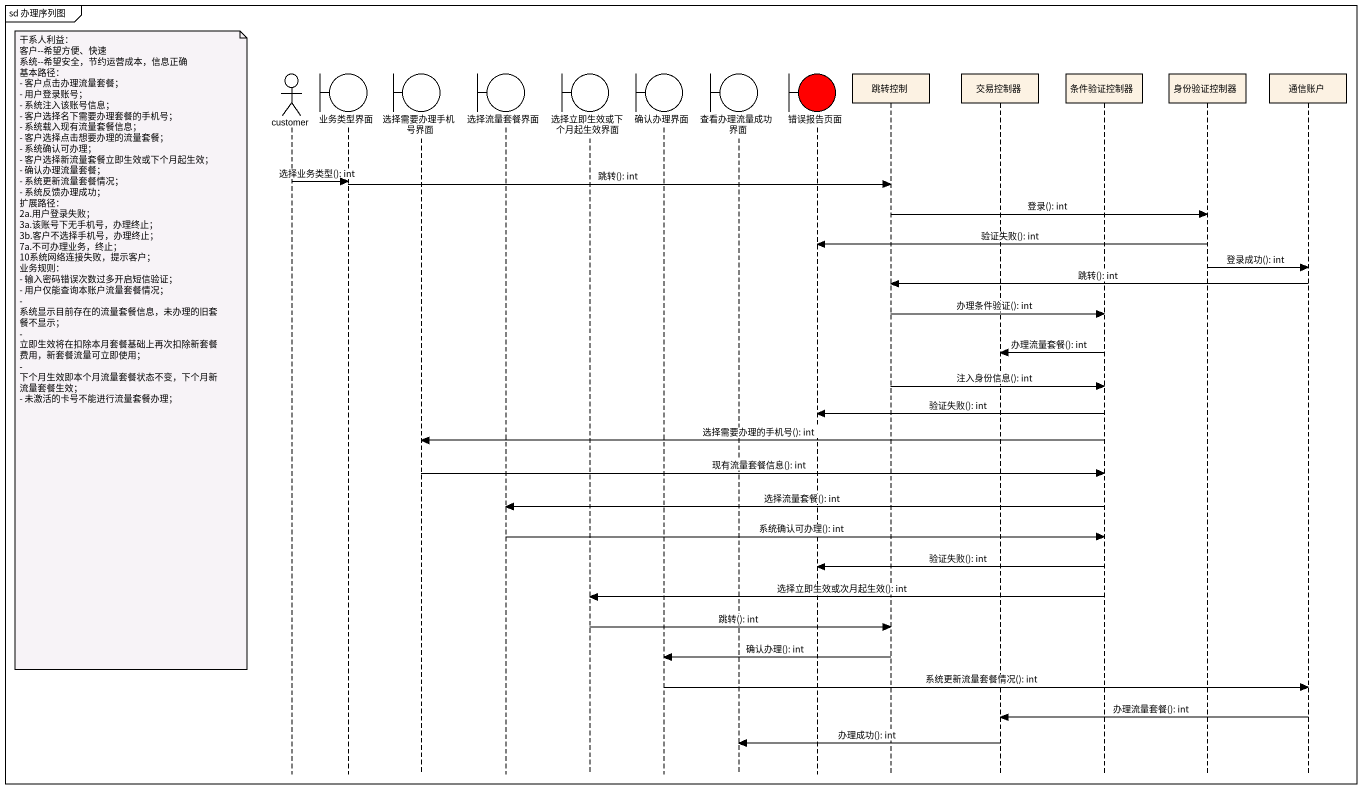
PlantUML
@startuml
mainframe sd 办理序列图
hide footbox
actor customer
boundary 业务类型界面
boundary 选择需要办理手机号界面
boundary 选择流量套餐界面
boundary 选择立即生效或下个月起生效界面
boundary 确认办理界面
boundary 查看办理流量成功界面
boundary 错误报告页面 #FF0000
participant 跳转控制
participant 交易控制器
participant 条件验证控制器
participant 身份验证控制器
participant 通信账户

customer -> 业务类型界面 : 选择业务类型(): int
业务类型界面 -> 跳转控制 : 跳转(): int
跳转控制 -> 身份验证控制器 : 登录(): int
身份验证控制器 -> 错误报告页面 : 验证失败(): int
身份验证控制器 -> 通信账户 : 登录成功(): int
通信账户 -> 跳转控制 : 跳转(): int
跳转控制 -> 条件验证控制器 : 办理条件验证(): int
note left of customer
  干系人利益：
  客户--希望方便、快速
  系统--希望安全，节约运营成本，信息正确
  基本路径：
  - 客户点击办理流量套餐；
  - 用户登录账号；
  - 系统注入该账号信息；
  - 客户选择名下需要办理套餐的手机号；
  - 系统载入现有流量套餐信息；
  - 客户选择点击想要办理的流量套餐；
  - 系统确认可办理；
  - 客户选择新流量套餐立即生效或下个月起生效；
  - 确认办理流量套餐；
  - 系统更新流量套餐情况；
  - 系统反馈办理成功；
  扩展路径：
  2a.用户登录失败；
  3a.该账号下无手机号，办理终止；
  3b.客户不选择手机号，办理终止；
  7a.不可办理业务，终止；
  10系统网络连接失败，提示客户；
  业务规则：
  - 输入密码错误次数过多开启短信验证；
  - 用户仅能查询本账户流量套餐情况；
  - 系统显示目前存在的流量套餐信息，未办理的旧套餐不显示；
  - 立即生效将在扣除本月套餐基础上再次扣除新套餐费用，新套餐流量可立即使用；
  - 下个月生效即本个月流量套餐状态不变，下个月新流量套餐生效；
  - 未激活的卡号不能进行流量套餐办理；
end note
条件验证控制器 -> 交易控制器 : 办理流量套餐(): int
跳转控制 -> 条件验证控制器 : 注入身份信息(): int
条件验证控制器 -> 错误报告页面 : 验证失败(): int
条件验证控制器 -> 选择需要办理手机号界面 : 选择需要办理的手机号(): int
选择需要办理手机号界面 -> 条件验证控制器 : 现有流量套餐信息(): int
条件验证控制器 -> 选择流量套餐界面 : 选择流量套餐(): int
选择流量套餐界面 -> 条件验证控制器 : 系统确认可办理(): int
条件验证控制器 -> 错误报告页面 : 验证失败(): int
条件验证控制器 -> 选择立即生效或下个月起生效界面 : 选择立即生效或次月起生效(): int
选择立即生效或下个月起生效界面 -> 跳转控制 : 跳转(): int
跳转控制 -> 确认办理界面 : 确认办理(): int
确认办理界面 -> 通信账户 : 系统更新流量套餐情况(): int
通信账户 -> 交易控制器 : 办理流量套餐(): int
交易控制器 -> 查看办理流量成功界面 : 办理成功(): int
@enduml
